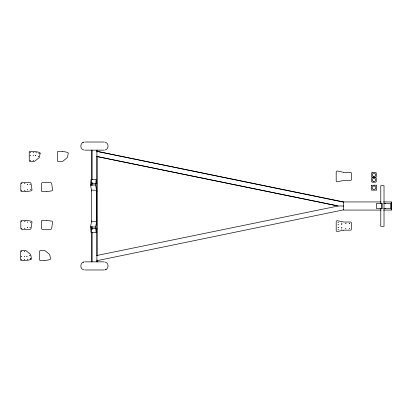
<?xml version="1.0" encoding="UTF-8"?>
<svg xmlns="http://www.w3.org/2000/svg" width="412" height="412" viewBox="0 0 412 412"><rect width="100%" height="100%" fill="white"/><g stroke="black" fill="none" stroke-linecap="round" stroke-linejoin="round"><path stroke-width="0.62" d="M91.701 191.055L90.491 185.003L91.073 179.683L96.145 179.683L96.897 183.443L96.264 183.443M96.264 191.657L96.897 191.657L95.563 185.003L96.145 179.683M96.264 228.547L96.897 228.547L96.145 232.306L91.073 232.306L90.491 226.986L91.701 220.935M91.073 232.306L91.825 228.547L95.95 228.547M96.145 232.306L95.563 226.986L96.897 220.332L96.264 220.332M83.971 142.109C79.784 142.743 79.763 149.402 83.945 150.061M104.911 269.891C109.092 269.257 109.118 262.599 104.936 261.939M83.945 261.939C79.763 262.599 79.784 269.257 83.971 269.891M82.827 142.537L83.198 142.356M105.678 269.644L106.054 269.463M83.183 262.187L83.569 262.042M104.936 150.061C109.118 149.402 109.092 142.743 104.911 142.109M44.81 260.642L49.708 259.637A1.015 1.015 0 0 0 50.496 258.442L49.754 254.817A1.015 1.015 0 0 0 49.404 254.235L44.99 250.635A1.009 1.009 0 0 0 44.347 250.403L40.649 250.403A1.015 1.015 0 0 0 39.629 251.418L39.629 259.648A1.015 1.015 0 0 0 40.649 260.662L44.604 260.662M96.897 255.481L338.185 206L343.649 206M25.961 191.647L31.121 190.864A1.015 1.015 0 0 0 31.971 189.705L31.034 183.541A1.015 1.015 0 0 0 30.03 182.681L21.821 182.681A1.015 1.015 0 0 0 20.806 183.695L20.806 190.643A1.015 1.015 0 0 0 21.821 191.657L25.807 191.657M46.571 191.647L51.732 190.864A1.015 1.015 0 0 0 52.587 189.705L51.649 183.541A1.015 1.015 0 0 0 50.645 182.681L42.436 182.681A1.015 1.015 0 0 0 41.421 183.695L41.421 190.643A1.015 1.015 0 0 0 42.436 191.657L46.422 191.657M91.572 221.744L96.609 221.682L96.578 190.308M84.795 142.027L104.082 142.027M84.795 150.148L104.082 150.148M62.33 151.328L58.37 151.328A1.015 1.015 0 0 0 57.356 152.342L57.356 160.572A1.015 1.015 0 0 0 58.37 161.586L62.073 161.586A1.009 1.009 0 0 0 62.712 161.355L67.125 157.755A1.015 1.015 0 0 0 67.48 157.173L68.222 153.547A1.015 1.015 0 0 0 67.434 152.352L62.531 151.348M343.907 172.334L350.406 172.334A1.015 1.015 0 0 1 351.421 173.349L351.421 179.441A1.015 1.015 0 0 1 350.406 180.456L343.804 180.456L337.407 181.769A1.015 1.015 0 0 1 336.192 180.775L336.192 172.02A1.015 1.015 0 0 1 337.407 171.021L343.706 172.314M95.95 183.443L91.825 183.443L91.073 179.683M90.491 185.003L95.563 185.003M91.495 221.836L91.526 190.153M96.578 190.215L91.495 190.153M343.804 202.194L96.897 151.338L343.649 201.937L381.11 201.937M383.526 201.937L391.4 201.937L391.4 210.063L383.526 210.063M382.104 203.456L376.496 203.456L376.496 208.534L382.104 208.534M383.732 203.456L390.741 203.456L390.741 208.534L383.732 208.534M381.11 210.063L343.649 210.063L343.649 201.937M25.807 220.332L21.821 220.332A1.015 1.015 0 0 0 20.806 221.347L20.806 228.294A1.015 1.015 0 0 0 21.821 229.309L30.03 229.309A1.015 1.015 0 0 0 31.034 228.449L31.971 222.284A1.015 1.015 0 0 0 31.121 221.126L25.961 220.343M46.422 220.332L42.436 220.332A1.015 1.015 0 0 0 41.421 221.347L41.421 228.294A1.015 1.015 0 0 0 42.436 229.309L50.645 229.309A1.015 1.015 0 0 0 51.649 228.449L52.587 222.284A1.015 1.015 0 0 0 51.732 221.126L46.571 220.343M90.491 226.986L95.563 226.986M97.052 260.662L343.804 209.806M84.795 261.852L104.082 261.852M84.795 269.973L104.082 269.973M97.052 156.519L337.083 205.743M96.897 156.519L338.185 206M391.246 201.937L391.246 210.063M385.57 203.456L385.57 203.775M385.57 208.215L385.57 208.534M382.042 203.456L382.042 208.534M381.821 203.456L381.821 208.534M380.776 203.456L380.776 185.683L384.02 185.683L384.025 226.306L380.781 226.306L380.776 208.534M97.052 150.148L97.052 152.074M97.052 156.194L97.052 255.806M97.052 259.926L97.052 261.852M96.897 150.148L96.897 261.852M91.979 150.148L91.979 179.678M91.979 182.248L91.979 185.457M91.979 226.543L91.979 229.752M91.979 232.322L91.979 261.852M91.825 150.148L91.825 179.678M91.825 182.248L91.825 185.457M91.825 226.543L91.825 229.752M91.825 232.322L91.825 261.852M373.911 185.992A1.679 1.663 90 0 0 372.165 187.671A1.679 1.663 90 0 0 373.911 189.345L374.029 189.309A1.679 1.663 90 0 0 375.796 187.661A1.679 1.663 90 0 0 374.044 185.977M371.392 185.307L371.449 190.143L376.64 190.143L376.625 185.168L371.392 185.307M21.671 183.68L21.975 183.706L21.671 183.664M21.671 190.627L21.975 190.658L21.671 190.617M21.671 221.332L21.975 221.362L21.671 221.321M21.671 228.284L21.97 228.325L21.676 228.253M21.465 251.408L21.764 251.449L21.47 251.377M21.465 256.485L21.764 256.527L21.47 256.455M24.715 183.68L25.019 183.721L24.72 183.664M21.465 259.637L21.764 259.678L21.47 259.606M24.715 190.627L25.019 190.668L24.72 190.617M24.715 221.332L25.019 221.362L24.72 221.321M24.715 228.284L25.019 228.325L24.72 228.253M27.254 184.736L27.558 184.767L27.254 184.736M27.254 189.87L27.558 189.911L27.259 189.844M24.509 251.408L24.813 251.449L24.514 251.392M24.509 256.485L24.813 256.527L24.514 256.47M24.509 259.637L24.813 259.678L24.514 259.622M30.112 152.327L30.416 152.368L30.112 152.311M30.112 155.478L30.416 155.52L30.112 155.463M27.254 222.089L27.558 222.13L27.259 222.063M30.112 160.556L30.416 160.598L30.117 160.531M27.254 227.223L27.558 227.254L27.254 227.223M26.723 256.259L27.027 256.285L26.723 256.259M29.978 184.324L30.282 184.349L29.978 184.308M27.336 259.241L27.635 259.282L27.341 259.215M30.74 189.345L31.044 189.371L30.74 189.329M33.161 152.327L33.46 152.368L33.161 152.311M33.161 155.478L33.46 155.52L33.161 155.463M29.978 227.64L30.277 227.682L29.983 227.609M33.161 160.556L33.46 160.598L33.166 160.531M30.74 222.619L31.044 222.645L30.74 222.604M29.71 255.646L30.014 255.672L29.71 255.646M30.318 258.633L30.622 258.659L30.318 258.633M35.37 155.705L35.674 155.731L35.37 155.705M35.983 152.718L36.287 152.749L35.988 152.708M38.357 156.318L38.656 156.359L38.357 156.303M38.97 153.331L39.269 153.372L38.97 153.315M338.067 222.434L338.37 222.459L338.072 222.418M338.067 224.504L338.37 224.545L338.072 224.478M338.067 227.661L338.37 227.692L338.067 227.661M338.067 229.736L338.37 229.762L338.072 229.721M341.625 224.561L341.924 224.592L341.625 224.545M341.625 223.16L341.924 223.191L341.625 223.16M341.625 227.609L341.924 227.635L341.625 227.609M341.625 229.01L341.924 229.051L341.63 228.979M345.683 223.546L345.987 223.572L345.683 223.546M345.683 228.624L345.987 228.665L345.689 228.593M349.237 223.546L349.541 223.572L349.237 223.546M349.237 228.624L349.541 228.665L349.242 228.593M40.113 153.547L39.372 157.173A1.015 1.015 0 0 1 39.022 157.755L34.608 161.36A1.015 1.015 0 0 1 33.964 161.586L30.261 161.586A1.015 1.015 0 0 1 29.247 160.572L29.247 152.342A1.015 1.015 0 0 1 30.261 151.328L34.222 151.328A1.015 1.015 0 0 1 34.428 151.348L39.325 152.352A1.015 1.015 0 0 1 40.113 153.547M372.103 172.453L371.593 172.958L371.593 176.614L372.103 177.124L375.759 177.124L376.264 176.614L376.264 172.958L375.759 172.453L372.103 172.453M372.103 177.531L371.593 178.035L371.593 181.692L372.103 182.202L375.759 182.202L376.264 181.692L376.264 178.035L375.759 177.531L372.103 177.531M30.673 259.637L25.776 260.642A1.015 1.015 0 0 1 25.575 260.662L21.615 260.662A1.015 1.015 0 0 1 20.6 259.648L20.6 251.418A1.015 1.015 0 0 1 21.615 250.403L25.317 250.403A1.015 1.015 0 0 1 25.956 250.635L30.37 254.235A1.015 1.015 0 0 1 30.725 254.817L31.466 258.442A1.015 1.015 0 0 1 30.673 259.637M343.804 230.159L337.407 231.472A1.015 1.015 0 0 1 336.192 230.478L336.192 221.718A1.015 1.015 0 0 1 337.407 220.724L343.706 222.017A1.015 1.015 0 0 0 343.907 222.037L350.406 222.037A1.015 1.015 0 0 1 351.421 223.052L351.421 229.144A1.015 1.015 0 0 1 350.406 230.159L343.804 230.159M373.107 181.29A1.643 1.643 0 0 0 375.574 179.864A1.643 1.643 0 0 0 373.107 178.437A1.643 1.643 0 0 0 373.107 181.29M373.107 176.212A1.643 1.643 0 0 0 375.574 174.786A1.643 1.643 0 0 0 373.107 173.364A1.643 1.643 0 0 0 373.107 176.212"/></g></svg>
